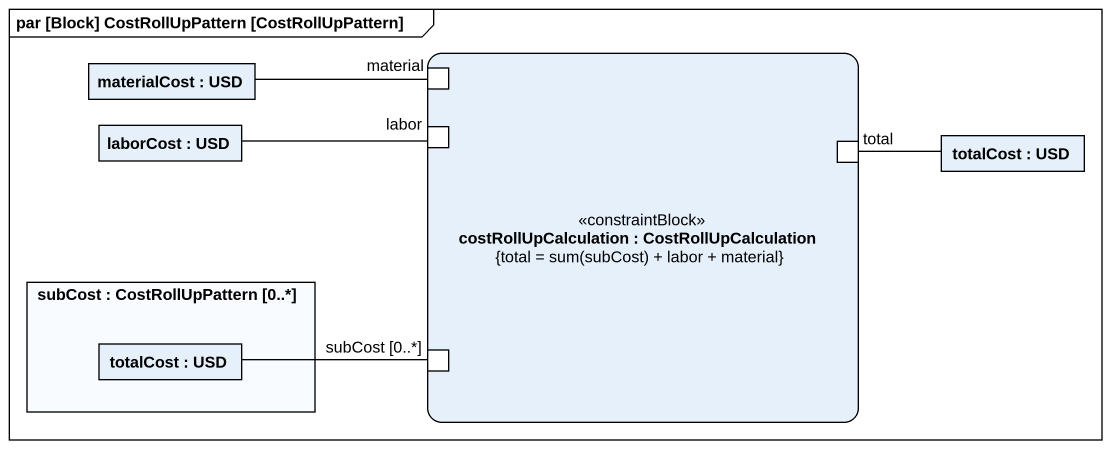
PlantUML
@startuml
mainframe par [Block] CostRollUpPattern [CostRollUpPattern]
rectangle "costRollUpCalculation : CostRollUpCalculation\n{total = sum(subCost) + labor + material}" as costRollUpCalculation <<constraintBlock>> {
  port material
  port labor
  port total
  port "subCost [0..*]" as subCost_0
}
rectangle "materialCost : USD" as materialCost
rectangle "laborCost : USD" as laborCost
rectangle "totalCost : USD" as totalCost
rectangle "subCost : CostRollUpPattern [0..*]" as subCost {
  rectangle "totalCost : USD" as totalCost_2
}
materialCost -right- material
laborCost -right- labor
total -right- totalCost
totalCost_2 -right- subCost_0
@enduml
